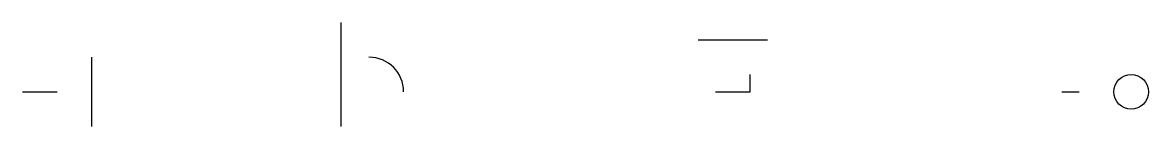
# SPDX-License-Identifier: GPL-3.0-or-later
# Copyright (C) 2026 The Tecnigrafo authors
# Model space of a CAD drawing. Header units: millimetres. Extents: x 0 to 325, y 190 to 220.
import ezdxf

# ---------------------------------------------------------------- set-up
doc = ezdxf.new("R2010")
doc.units = ezdxf.units.MM

msp = doc.modelspace()

# ---------------------------------------------------------------- linework, layer by layer
for p, q in [((92, 190), (92, 220)), ((195, 215), (215, 215)), ((20, 190), (20, 210)), ((0, 200), (10, 200)), ((300, 200), (305, 200))]:
    msp.add_line(p, q)
msp.add_lwpolyline([(200, 200), (210, 200), (210, 205)])
msp.add_circle((320, 200), 5)
msp.add_arc((100, 200), 10, 0, 90)

doc.saveas('drawing.dxf')
